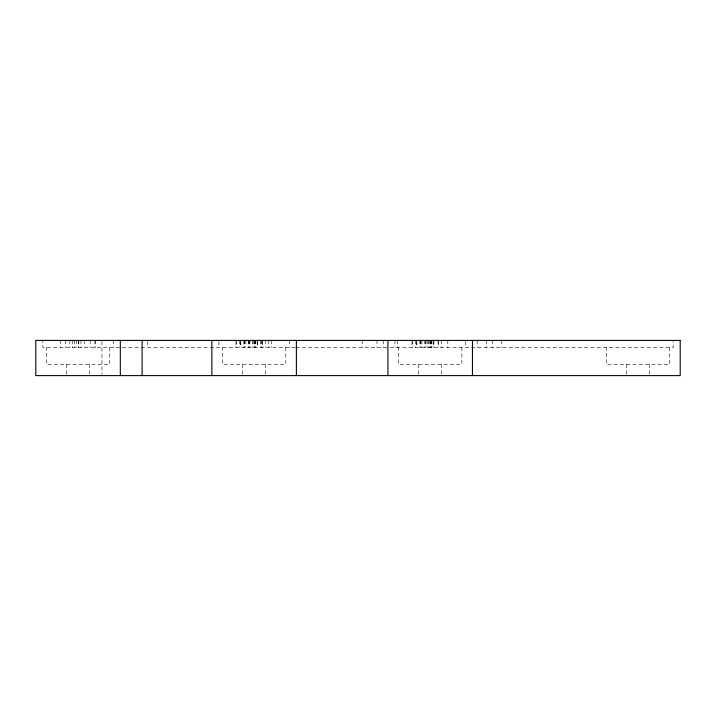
<?xml version="1.0" encoding="UTF-8"?>
<svg xmlns="http://www.w3.org/2000/svg" width="716" height="716" viewBox="0 0 716 716"><rect width="100%" height="100%" fill="white"/><g stroke="black" fill="none" stroke-linecap="round" stroke-linejoin="round"><path stroke-width="0.54" stroke-dasharray="3.58 2.69" d="M295.153 347.439L42.844 347.439L42.844 340.395M295.976 347.439L470.457 347.439M471.432 347.439L673.156 347.439L673.156 340.395M669.639 347.439L669.639 364.337L606.255 364.337L606.255 347.439M649.385 364.337L649.385 374.584M626.5 364.337L626.5 374.584M501.773 340.395L501.773 347.439M492.617 340.395L492.617 347.439M486.298 340.395L486.298 347.439M477.151 340.395L477.151 347.439M465.4 341.398L465.4 347.439M461.883 347.439L461.883 364.337L398.499 364.337L398.499 347.439M447.795 340.395L447.795 347.439M441.629 364.337L441.629 374.584M441.548 340.395L441.548 347.439M438.666 341.398L438.666 347.439M438.094 340.395L438.094 347.439M433.86 340.395L433.815 347.439M433.502 341.398L433.502 347.439M431.918 340.395L431.918 347.439M431.408 340.395L431.408 347.439M431.077 340.395L431.077 347.439M430.737 340.395L430.737 347.439M430.307 340.395L430.307 347.439M429.224 340.395L429.224 347.439M428.723 340.395L428.723 347.439M427.398 340.395L427.354 347.439M426.011 340.395L426.011 347.439M425.716 340.395L425.716 347.439M424.83 340.395L424.83 347.439M421.975 340.395L421.975 347.439M420.892 340.395L420.892 347.439M420.48 340.395L420.48 347.439M419.862 340.395L419.862 347.439M418.744 364.337L418.744 374.584M416.882 341.398L416.882 347.439M416.757 341.398L416.757 347.439M415.37 340.395L415.37 347.439M412.577 340.395L412.577 347.439M412.004 341.398L412.004 347.439M397.38 340.395L397.38 347.439M394.972 340.395L394.972 347.439M383.445 340.395L383.445 347.439M376.983 340.395L376.938 347.439M362.171 340.395L362.171 347.439M289.336 340.395L289.336 347.439M285.809 347.439L285.809 364.337L222.425 364.337L222.425 347.439M271.731 340.395L271.731 347.439M268.393 340.395L268.393 347.439M265.484 340.395L265.484 347.439M265.564 364.337L265.564 374.584M262.602 341.398L262.602 347.439M262.02 340.395L262.02 347.439M261.644 340.395L261.644 347.439M260.418 340.395L260.418 347.439M257.751 341.398L257.751 347.439M257.438 341.398L257.438 347.439M255.854 340.395L255.854 347.439M255.344 340.395L255.344 347.439M255.012 340.395L254.887 347.439M254.627 340.395L254.672 347.439M254.243 340.395L254.243 347.439M253.16 340.395L253.16 347.439M252.659 340.395L252.659 347.439M249.938 340.395L249.938 347.439M249.651 340.395L249.651 347.439M248.765 340.395L248.765 347.439M248.694 340.395L248.694 347.439M245.91 340.395L245.91 347.439M244.827 340.395L244.827 347.439M244.416 340.395L244.416 347.439M243.789 340.395L243.789 347.439M242.679 364.337L242.679 374.584M240.818 341.398L240.818 347.439M240.692 341.398L240.692 347.439M239.305 340.395L239.305 347.439M236.513 340.395L236.513 347.439M235.94 341.398L235.94 347.439M218.908 341.398L218.908 347.439M147.764 341.398L147.764 347.439M113.271 340.395L113.271 347.439M109.745 347.439L109.745 364.337L46.361 364.337L46.361 347.439M101.958 341.496L101.958 374.504M95.667 340.395L95.667 347.439M94.915 340.395L94.915 347.439M90.135 340.395L90.135 347.439M89.5 364.337L89.5 374.584M84.354 340.395L84.354 347.439M80.989 340.395L80.989 347.439M78.823 340.395L78.823 347.439M78.563 340.395L78.563 347.439M76.594 340.395L76.594 347.439M74.67 340.395L74.67 347.439M72.629 340.395L72.629 347.439M69.837 340.395L69.837 347.439M66.615 364.337L66.615 374.584M65.514 340.395L65.514 347.439M60.448 340.395L60.448 347.439"/><path stroke-width="1.07" d="M472.444 340.395L472.444 375.605M387.929 340.395L387.929 375.605M296.379 340.395L296.379 375.605M211.864 340.395L211.864 375.605M142.117 340.395L142.117 375.605M120.315 340.395L120.315 375.605M680.2 340.395L35.8 340.395L35.8 375.605L680.2 375.605L680.2 340.395"/></g></svg>
